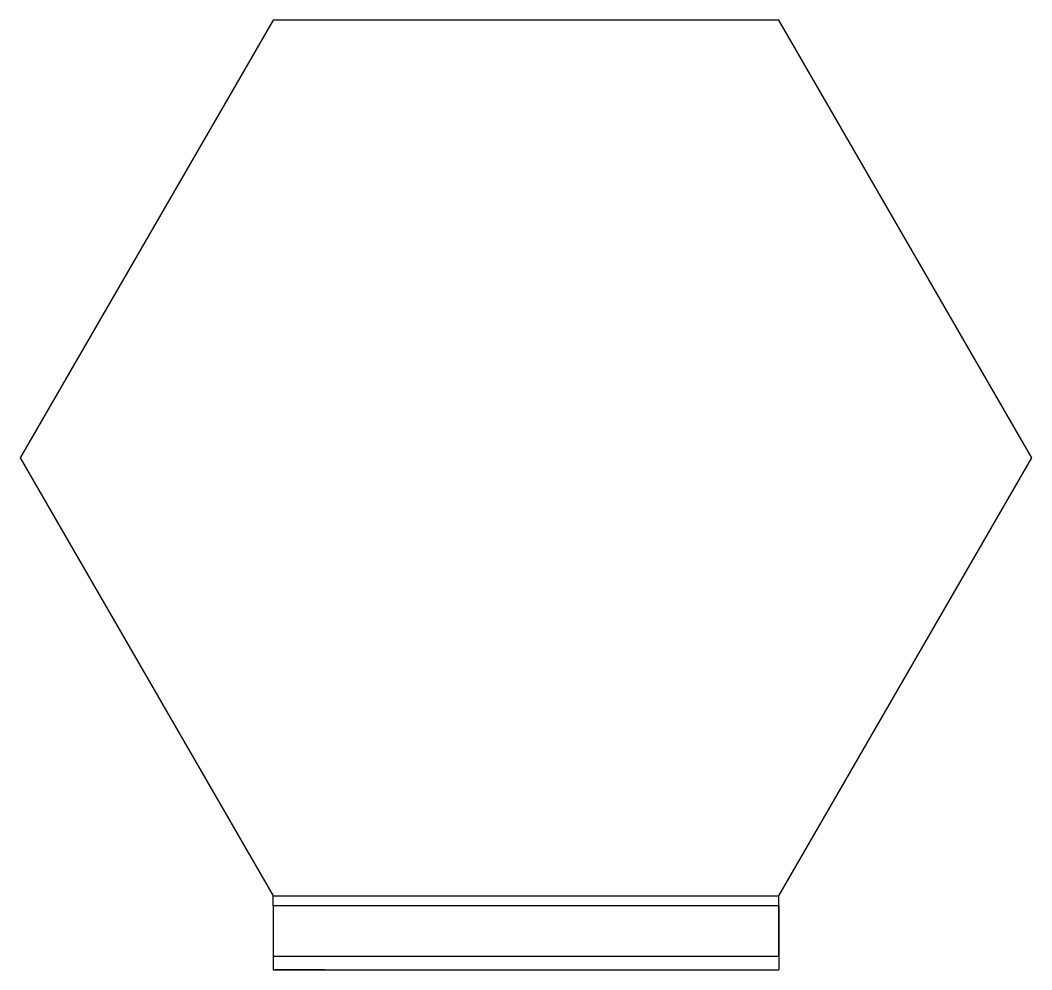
# Model space of a CAD drawing. Header units: inches. Extents: x -2.09 to 1.85, y 0.67 to 4.37.
import ezdxf

# ---------------------------------------------------------------- set-up
doc = ezdxf.new("R2010")
doc.units = ezdxf.units.IN
doc.layers.get('0').update_dxf_attribs({"linetype": 'CONTINUOUS'})

msp = doc.modelspace()

# ---------------------------------------------------------------- linework, layer by layer
for p, q in [((-1.1024, 0.9231), (-1.1024, 0.9625)), ((0.8661, 0.9231), (0.8661, 0.9625)), ((-1.1024, 0.9231), (-1.1024, 0.6739)), ((0.8661, 0.9231), (0.8661, 0.6739)), ((-1.1024, 0.6739), (0.8661, 0.6739)), ((-0.8996, 0.6739), (-1.0945, 0.6739))]:
    msp.add_line(p, q)
for points in [[(-1.1024, 0.9625), (0.8661, 0.9625), (1.8504, 2.6673), (0.8661, 4.372), (-1.1024, 4.372), (-2.0866, 2.6673)], [(-1.1024, 0.7263), (0.8661, 0.7263), (0.8661, 0.9231), (-1.1024, 0.9231)]]:
    msp.add_lwpolyline(points, close=True)

doc.saveas('drawing.dxf')
